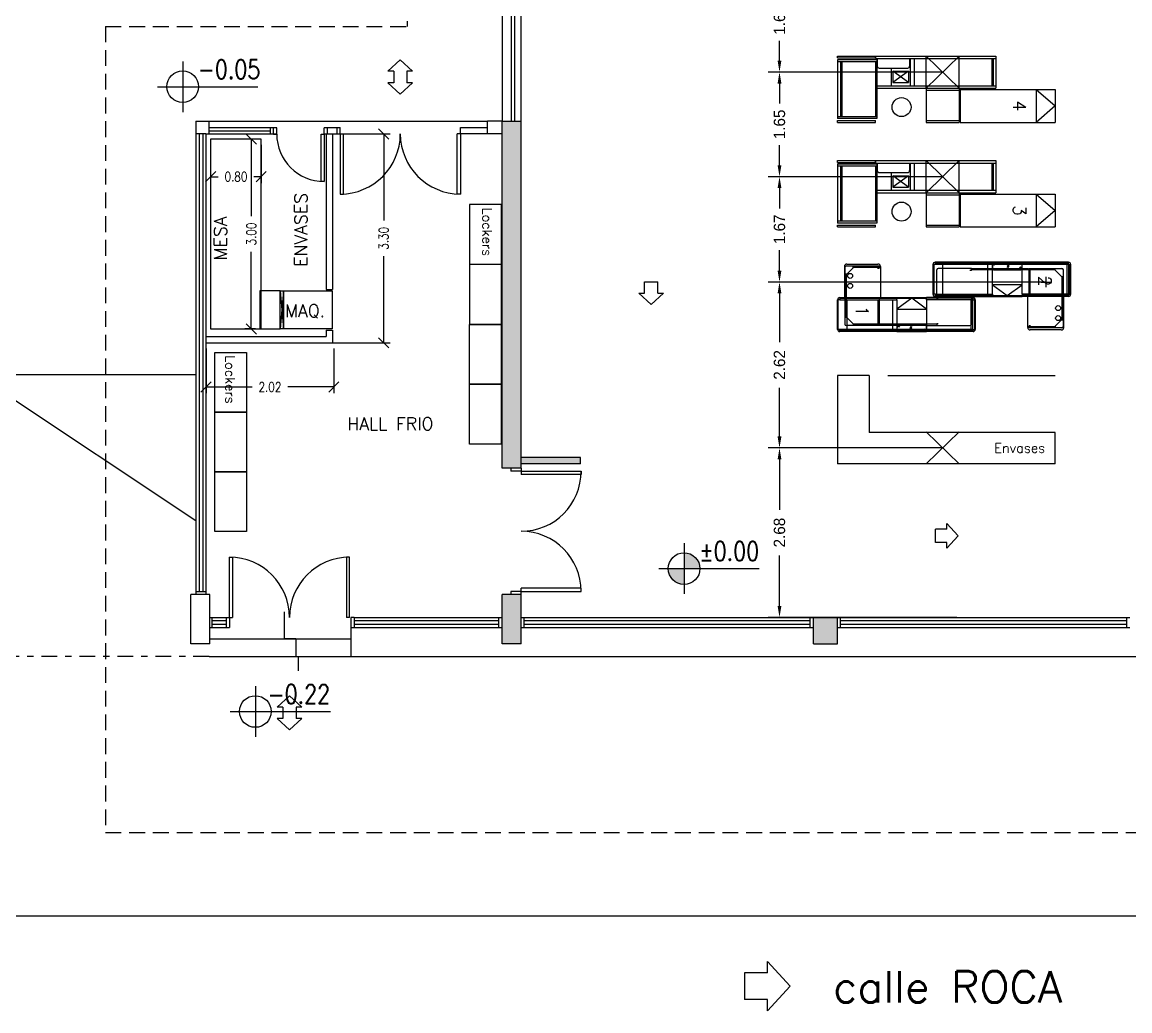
# Model space of a CAD drawing. Header units: metres. Extents: x 95 to 486, y 2972 to 3465.
# Drawn here: x 168.53 to 186.04, y 3353.89 to 3369.51 of the extents above; entities that cross this region are included whole.
import ezdxf

# ---------------------------------------------------------------- set-up
doc = ezdxf.new("R2010")
doc.units = ezdxf.units.M
doc.linetypes.add('DASHDOT2', pattern=[0.5, 0.25, -0.125, 0, -0.125])
doc.linetypes.add('HIDDEN', pattern=[0.375, 0.25, -0.125])
for name, color, linetype in [('0_HOJA-CARATULA', 7, 'Continuous'), ('0_LINEAS-MEDIANERAS', 1, 'DASHDOT2'), ('0_MUROS', 7, 'Continuous'), ('0_PUERTAS-VENTANAS', 3, 'Continuous'), ('C_COTAS', 5, 'Continuous'), ('E_CHECK-OUTS', 1, 'Continuous'), ('E_EQUIPAMIENTO', 1, 'Continuous'), ('I_ELECTRICIDAD', 10, 'Continuous'), ('T_TEXTOS', 3, 'Continuous'), ('T_TEXTOS-EQUIPAMIENTO', 5, 'Continuous')]:
    doc.layers.add(name, color=color, linetype=linetype)
doc.styles.add('ROMANS', font='romans.shx', dxfattribs={"width": 0.8, "height": 0.15})
doc.dimstyles.new('1EN100', dxfattribs={"dimtxt": 0.15, "dimasz": 0.16, "dimexe": 0.1, "dimexo": 0.09, "dimgap": 0.1, "dimtad": 0, "dimzin": 1, "dimdsep": 46, "dimtxsty": 'ROMANS', "dimblk1": 'OBLIQUE', "dimblk2": 'OBLIQUE', "dimsah": 1, "dimcen": -0.1, "dimclrd": 256, "dimclre": 256, "dimclrt": 256, "dimadec": 0, "dimazin": 0, "dimtfac": 1, "dimtofl": 0, "dimtmove": 1, "dimatfit": 3, "dimldrblk": 'DOT', "dimfxl": 0.1, "dimtolj": 1, "dimtzin": 0, "dimarcsym": 0})
doc.dimstyles.get("Standard").update_dxf_attribs({"dimtxt": 0.18, "dimasz": 0.18, "dimexe": 0.18, "dimexo": 0.0625, "dimgap": 0.09, "dimtad": 0, "dimzin": 0, "dimdsep": 46, "dimtxsty": 'Standard', "dimcen": 0.09, "dimadec": 0, "dimazin": 0, "dimtfac": 1, "dimtofl": 0, "dimtmove": 0, "dimatfit": 3, "dimfxl": 1, "dimtolj": 1, "dimtzin": 0, "dimarcsym": 0})

# ---------------------------------------------------------------- blocks, each defined once
blk = doc.blocks.new('*D311')
at = {"layer": 'C_COTAS', "color": 0, "lineweight": -2, "transparency": 16777216}
for p, q in [((183.079, 3370.373), (180.322, 3370.373)), ((180.502, 3370.193), (180.502, 3369.877)), ((180.502, 3368.901), (180.502, 3369.217)), ((183.079, 3368.721), (180.322, 3368.721))]:
    blk.add_line(p, q, dxfattribs=at)
at = {"layer": 'C_COTAS', "color": 0, "transparency": 16777216}
for points in [[(180.472, 3370.193), (180.532, 3370.193), (180.502, 3370.373)], [(180.472, 3368.901), (180.532, 3368.901), (180.502, 3368.721)]]:
    blk.add_solid(points, dxfattribs=at)
at = {"layer": 'DEFPOINTS', "color": 0, "transparency": 16777216}
for p in [(183.141, 3370.373), (180.502, 3368.721), (183.141, 3368.721)]:
    blk.add_point(p, dxfattribs=at)
at = {"layer": 'C_COTAS', "color": 0, "transparency": 16777216, "insert": (180.502, 3369.547), "char_height": 0.18, "attachment_point": 5, "rotation": 90}
blk.add_mtext('\\A1;1.65', dxfattribs=at)
blk = doc.blocks.new('*D314')
at = {"layer": 'C_COTAS', "color": 0, "lineweight": -2, "transparency": 16777216}
for p, q in [((183.079, 3368.721), (180.322, 3368.721)), ((180.502, 3368.541), (180.502, 3368.225)), ((180.502, 3367.249), (180.502, 3367.565)), ((183.079, 3367.069), (180.322, 3367.069))]:
    blk.add_line(p, q, dxfattribs=at)
at = {"layer": 'C_COTAS', "color": 0, "transparency": 16777216}
for points in [[(180.472, 3368.541), (180.532, 3368.541), (180.502, 3368.721)], [(180.472, 3367.249), (180.532, 3367.249), (180.502, 3367.069)]]:
    blk.add_solid(points, dxfattribs=at)
at = {"layer": 'DEFPOINTS', "color": 0, "transparency": 16777216}
for p in [(183.141, 3368.721), (180.502, 3367.069), (183.141, 3367.069)]:
    blk.add_point(p, dxfattribs=at)
at = {"layer": 'C_COTAS', "color": 0, "transparency": 16777216, "insert": (180.502, 3367.895), "char_height": 0.18, "attachment_point": 5, "rotation": 90}
blk.add_mtext('\\A1;1.65', dxfattribs=at)
blk = doc.blocks.new('*D315')
at = {"layer": 'C_COTAS', "color": 0, "lineweight": -2, "transparency": 16777216}
for p, q in [((183.079, 3367.069), (180.322, 3367.069)), ((180.502, 3366.889), (180.502, 3366.567)), ((180.502, 3365.584), (180.502, 3365.907)), ((184.717, 3365.404), (180.322, 3365.404))]:
    blk.add_line(p, q, dxfattribs=at)
at = {"layer": 'C_COTAS', "color": 0, "transparency": 16777216}
for points in [[(180.472, 3366.889), (180.532, 3366.889), (180.502, 3367.069)], [(180.472, 3365.584), (180.532, 3365.584), (180.502, 3365.404)]]:
    blk.add_solid(points, dxfattribs=at)
at = {"layer": 'DEFPOINTS', "color": 0, "transparency": 16777216}
for p in [(183.141, 3367.069), (180.502, 3365.404), (184.78, 3365.404)]:
    blk.add_point(p, dxfattribs=at)
at = {"layer": 'C_COTAS', "color": 0, "transparency": 16777216, "insert": (180.502, 3366.237), "char_height": 0.18, "attachment_point": 5, "rotation": 90}
blk.add_mtext('\\A1;1.67', dxfattribs=at)
blk = doc.blocks.new('*D316')
at = {"layer": 'C_COTAS', "color": 0, "lineweight": -2, "transparency": 16777216}
for p, q in [((183.079, 3365.404), (180.322, 3365.404)), ((180.502, 3365.224), (180.502, 3364.454)), ((180.502, 3362.963), (180.502, 3363.734)), ((183.079, 3362.783), (180.322, 3362.783))]:
    blk.add_line(p, q, dxfattribs=at)
at = {"layer": 'C_COTAS', "color": 0, "transparency": 16777216}
for points in [[(180.472, 3365.224), (180.532, 3365.224), (180.502, 3365.404)], [(180.472, 3362.963), (180.532, 3362.963), (180.502, 3362.783)]]:
    blk.add_solid(points, dxfattribs=at)
at = {"layer": 'DEFPOINTS', "color": 0, "transparency": 16777216}
for p in [(183.141, 3365.404), (180.502, 3362.783), (183.141, 3362.783)]:
    blk.add_point(p, dxfattribs=at)
at = {"layer": 'C_COTAS', "color": 0, "transparency": 16777216, "insert": (180.502, 3364.094), "char_height": 0.18, "attachment_point": 5, "rotation": 90}
blk.add_mtext('\\A1;2.62', dxfattribs=at)
blk = doc.blocks.new('*D317')
at = {"layer": 'C_COTAS', "color": 0, "lineweight": -2, "transparency": 16777216}
for p, q in [((183.079, 3362.783), (180.322, 3362.783)), ((180.502, 3362.603), (180.502, 3361.804)), ((180.502, 3360.284), (180.502, 3361.084)), ((183.303, 3360.104), (180.322, 3360.104))]:
    blk.add_line(p, q, dxfattribs=at)
at = {"layer": 'C_COTAS', "color": 0, "transparency": 16777216}
for points in [[(180.472, 3362.603), (180.532, 3362.603), (180.502, 3362.783)], [(180.472, 3360.284), (180.532, 3360.284), (180.502, 3360.104)]]:
    blk.add_solid(points, dxfattribs=at)
at = {"layer": 'DEFPOINTS', "color": 0, "transparency": 16777216}
for p in [(183.141, 3362.783), (180.502, 3360.104), (183.365, 3360.104)]:
    blk.add_point(p, dxfattribs=at)
at = {"layer": 'C_COTAS', "color": 0, "transparency": 16777216, "insert": (180.502, 3361.444), "char_height": 0.18, "attachment_point": 5, "rotation": 90}
blk.add_mtext('\\A1;2.68', dxfattribs=at)
blk = doc.blocks.new('_OBLIQUE')
at = {"color": 0, "linetype": 'ByBlock'}
blk.add_line((-0.5, -0.5), (0.5, 0.5), dxfattribs=at)
blk = doc.blocks.new('*D280')
at = {"layer": 'DEFPOINTS', "color": 0, "transparency": 16777216}
for p in [(171.512, 3367.662), (172.312, 3367.662), (172.312, 3367.069)]:
    blk.add_point(p, dxfattribs=at)
at = {"layer": 'E_EQUIPAMIENTO', "lineweight": -2, "transparency": 16777216}
for p, q in [((171.512, 3367.572), (171.512, 3366.969)), ((172.312, 3367.572), (172.312, 3366.969)), ((171.512, 3367.069), (171.63, 3367.069)), ((172.312, 3367.069), (172.195, 3367.069))]:
    blk.add_line(p, q, dxfattribs=at)
at = {"layer": 'E_EQUIPAMIENTO', "lineweight": -2, "transparency": 16777216, "xscale": 0.16, "yscale": 0.16, "zscale": 0.16, "rotation": 180}
blk.add_blockref('_OBLIQUE', (171.512, 3367.069), dxfattribs=at)
at = {"layer": 'E_EQUIPAMIENTO', "lineweight": -2, "transparency": 16777216, "xscale": 0.16, "yscale": 0.16, "zscale": 0.16}
blk.add_blockref('_OBLIQUE', (172.312, 3367.069), dxfattribs=at)
at = {"layer": 'E_EQUIPAMIENTO', "transparency": 16777216, "insert": (171.912, 3367.069), "char_height": 0.15, "attachment_point": 5, "style": 'ROMANS'}
blk.add_mtext('\\A1;0.80', dxfattribs=at)
blk = doc.blocks.new('_Dot')
at = {"color": 0, "linetype": 'ByBlock', "lineweight": -2}
blk.add_line((-0.5, 0), (-1, 0), dxfattribs=at)
at = {"color": 0, "linetype": 'ByBlock', "const_width": 0.5}
blk.add_lwpolyline([(-0.25, 0, 1), (0.25, 0, 1)], format="xyb", close=True, dxfattribs=at)
blk = doc.blocks.new('*D281')
at = {"layer": 'DEFPOINTS', "color": 0, "transparency": 16777216}
for p in [(172.312, 3367.662), (172.155, 3364.662), (172.312, 3364.662)]:
    blk.add_point(p, dxfattribs=at)
at = {"layer": 'E_EQUIPAMIENTO', "lineweight": -2, "transparency": 16777216}
for p, q in [((172.222, 3367.662), (172.055, 3367.662)), ((172.155, 3367.662), (172.155, 3366.445)), ((172.155, 3364.662), (172.155, 3365.879)), ((172.222, 3364.662), (172.055, 3364.662))]:
    blk.add_line(p, q, dxfattribs=at)
at = {"layer": 'E_EQUIPAMIENTO', "lineweight": -2, "transparency": 16777216, "xscale": 0.16, "yscale": 0.16, "zscale": 0.16}
for p, rotation in [((172.155, 3367.662), 90), ((172.155, 3364.662), 270)]:
    blk.add_blockref('_OBLIQUE', p, dxfattribs=dict(at, rotation=rotation))
at = {"layer": 'E_EQUIPAMIENTO', "transparency": 16777216, "insert": (172.155, 3366.162), "char_height": 0.15, "attachment_point": 5, "rotation": 90, "style": 'ROMANS'}
blk.add_mtext('\\A1;3.00', dxfattribs=at)
blk = doc.blocks.new('*D282')
at = {"layer": '0_HOJA-CARATULA', "lineweight": -2, "transparency": 16777216}
for p, q in [((171.439, 3364.354), (171.439, 3363.645)), ((173.46, 3364.354), (173.46, 3363.645)), ((171.439, 3363.745), (172.166, 3363.745)), ((173.46, 3363.745), (172.732, 3363.745))]:
    blk.add_line(p, q, dxfattribs=at)
at = {"layer": 'DEFPOINTS', "color": 0, "transparency": 16777216}
for p in [(171.439, 3364.444), (173.46, 3364.444), (173.46, 3363.745)]:
    blk.add_point(p, dxfattribs=at)
at = {"layer": '0_HOJA-CARATULA', "lineweight": -2, "transparency": 16777216, "xscale": 0.16, "yscale": 0.16, "zscale": 0.16, "rotation": 180}
blk.add_blockref('_OBLIQUE', (171.439, 3363.745), dxfattribs=at)
at = {"layer": '0_HOJA-CARATULA', "lineweight": -2, "transparency": 16777216, "xscale": 0.16, "yscale": 0.16, "zscale": 0.16}
blk.add_blockref('_OBLIQUE', (173.46, 3363.745), dxfattribs=at)
at = {"layer": '0_HOJA-CARATULA', "transparency": 16777216, "insert": (172.449, 3363.745), "char_height": 0.15, "attachment_point": 5, "style": 'ROMANS'}
blk.add_mtext('\\A1;2.02', dxfattribs=at)
blk = doc.blocks.new('*D283')
at = {"layer": '0_HOJA-CARATULA', "lineweight": -2, "transparency": 16777216}
for p, q in [((173.529, 3367.744), (174.347, 3367.744)), ((174.247, 3367.744), (174.247, 3366.377)), ((174.247, 3364.444), (174.247, 3365.812)), ((173.229, 3364.444), (174.347, 3364.444))]:
    blk.add_line(p, q, dxfattribs=at)
at = {"layer": 'DEFPOINTS', "color": 0, "transparency": 16777216}
for p in [(173.439, 3367.744), (173.139, 3364.444), (174.247, 3364.444)]:
    blk.add_point(p, dxfattribs=at)
at = {"layer": '0_HOJA-CARATULA', "lineweight": -2, "transparency": 16777216, "xscale": 0.16, "yscale": 0.16, "zscale": 0.16}
for p, rotation in [((174.247, 3367.744), 90), ((174.247, 3364.444), 270)]:
    blk.add_blockref('_OBLIQUE', p, dxfattribs=dict(at, rotation=rotation))
at = {"layer": '0_HOJA-CARATULA', "transparency": 16777216, "insert": (174.247, 3366.094), "char_height": 0.15, "attachment_point": 5, "rotation": 90, "style": 'ROMANS'}
blk.add_mtext('\\A1;3.30', dxfattribs=at)

msp = doc.modelspace()

# ---------------------------------------------------------------- hatches: boundary and pattern name
at = {"layer": '0_MUROS'}
for points in [[(176.4186, 3367.9445), (176.1186, 3367.9445), (176.1186, 3362.4645), (176.4186, 3362.4645)], [(177.3562, 3362.6284), (176.4186, 3362.6284), (176.4186, 3362.5284), (177.3562, 3362.5284)]]:
    msp.add_hatch(color=256, dxfattribs=at).paths.add_polyline_path(points)
h = msp.add_hatch(color=256, dxfattribs=at)
h.paths.add_polyline_path([(181.4186, 3360.1045), (181.0386, 3360.1045), (181.0386, 3359.6845), (181.4186, 3359.6845)])
h.paths.add_polyline_path([(176.4186, 3360.4645), (176.1186, 3360.4645), (176.1186, 3359.6845), (176.4186, 3359.6845)])
at = {"layer": 'C_COTAS'}
h = msp.add_hatch(color=2, dxfattribs=at)
h.paths.add_polyline_path([(178.9948, 3361.1254), (178.9948, 3360.8754), (179.2448, 3360.8754, 0.4142136)])
h.paths.add_polyline_path([(178.9948, 3360.8754), (178.7448, 3360.8754, 0.4142136), (178.9948, 3360.6254)])

# ---------------------------------------------------------------- linework, layer by layer
at = {"color": 3}
for p, q in [((180.6711, 3354.2752), (180.3111, 3354.6652)), ((180.3111, 3354.4852), (180.3111, 3354.6652)), ((180.3111, 3354.4852), (179.9511, 3354.4852)), ((179.9511, 3354.4852), (179.9511, 3354.0652)), ((180.6711, 3354.2752), (180.3111, 3353.8852)), ((180.3111, 3354.0652), (179.9511, 3354.0652)), ((180.3111, 3353.8852), (180.3111, 3354.0652))]:
    msp.add_line(p, q, dxfattribs=at)
at = {"layer": '0_HOJA-CARATULA'}
for p, q in [((173.3386, 3367.7445), (173.3386, 3365.2845)), ((173.4386, 3367.7445), (173.4386, 3365.2845)), ((173.3386, 3365.2845), (173.4386, 3365.2845)), ((173.3386, 3364.6445), (173.3386, 3364.5445)), ((173.3386, 3364.6445), (173.4386, 3364.6445)), ((173.4386, 3364.6445), (173.4386, 3364.4445)), ((171.4386, 3364.5445), (173.3386, 3364.5445)), ((171.4386, 3364.4445), (173.4386, 3364.4445))]:
    msp.add_line(p, q, dxfattribs=at)
at = {"layer": '0_LINEAS-MEDIANERAS'}
msp.add_line((171.4886, 3359.4845), (164.3286, 3359.4845), dxfattribs=at)
at = {"layer": '0_MUROS', "color": 2, "linetype": 'HIDDEN'}
for p, q in [((174.6186, 3407.7745), (174.6186, 3369.4445)), ((169.8505, 3369.4445), (174.6186, 3369.4445)), ((169.8505, 3369.4445), (169.8505, 3356.7045)), ((169.8505, 3356.7045), (216.3486, 3356.7045))]:
    msp.add_line(p, q, dxfattribs=at)
at = {"layer": '0_MUROS', "color": 3}
for p, q in [((174.5099, 3368.9141), (174.3149, 3368.7341)), ((174.5099, 3368.9141), (174.7049, 3368.7341)), ((174.4049, 3368.7341), (174.3149, 3368.7341)), ((174.4049, 3368.7341), (174.4049, 3368.5541)), ((174.7049, 3368.7341), (174.6149, 3368.7341)), ((174.6149, 3368.7341), (174.6149, 3368.5541)), ((174.4049, 3368.5541), (174.3149, 3368.5541)), ((174.5099, 3368.3741), (174.3149, 3368.5541)), ((174.5099, 3368.3741), (174.7049, 3368.5541)), ((174.7049, 3368.5541), (174.6149, 3368.5541)), ((178.368, 3365.4063), (178.578, 3365.4063)), ((178.368, 3365.2263), (178.368, 3365.4063)), ((178.578, 3365.2263), (178.578, 3365.4063)), ((178.473, 3365.0463), (178.278, 3365.2263)), ((178.278, 3365.2263), (178.368, 3365.2263)), ((178.473, 3365.0463), (178.668, 3365.2263)), ((178.578, 3365.2263), (178.668, 3365.2263)), ((164.3286, 3363.9445), (171.2786, 3363.9445)), ((167.8036, 3363.9445), (171.2786, 3361.6331)), ((182.9673, 3361.2896), (182.9673, 3361.4996)), ((183.1473, 3361.4996), (182.9673, 3361.4996)), ((183.1473, 3361.4996), (183.1473, 3361.5896)), ((183.3273, 3361.3946), (183.1473, 3361.5896)), ((183.3273, 3361.3946), (183.1473, 3361.1996)), ((183.1473, 3361.2896), (182.9673, 3361.2896)), ((183.1473, 3361.1996), (183.1473, 3361.2896)), ((172.7589, 3358.8658), (172.5639, 3358.6858)), ((172.7589, 3358.8658), (172.9539, 3358.6858)), ((172.6539, 3358.6858), (172.5639, 3358.6858)), ((172.6539, 3358.6858), (172.6539, 3358.5058)), ((172.9539, 3358.6858), (172.8639, 3358.6858)), ((172.8639, 3358.6858), (172.8639, 3358.5058)), ((172.6539, 3358.5058), (172.5639, 3358.5058)), ((172.7589, 3358.3258), (172.5639, 3358.5058)), ((172.7589, 3358.3258), (172.9539, 3358.5058)), ((172.9539, 3358.5058), (172.8639, 3358.5058))]:
    msp.add_line(p, q, dxfattribs=at)
at = {"layer": '0_MUROS'}
for p, q in [((176.1186, 3367.9445), (176.4186, 3367.9445)), ((176.1186, 3362.4645), (176.1186, 3367.9445)), ((176.4186, 3362.4645), (176.4186, 3367.9445)), ((177.3562, 3362.6284), (176.4186, 3362.6284)), ((177.3562, 3362.5284), (177.3562, 3362.6284)), ((176.4186, 3362.4645), (176.1186, 3362.4645)), ((177.3562, 3362.5284), (176.4186, 3362.5284)), ((171.4986, 3360.4645), (171.1986, 3360.4645)), ((171.1986, 3359.6845), (171.1986, 3360.4645)), ((171.4986, 3359.6845), (171.4986, 3360.4645)), ((176.1186, 3359.6845), (176.1186, 3360.4645)), ((176.4186, 3360.4645), (176.1186, 3360.4645)), ((176.4186, 3359.6845), (176.4186, 3360.4645)), ((172.68, 3359.7645), (172.68, 3360.1921)), ((176.4686, 3359.9445), (176.4686, 3360.1045)), ((180.9886, 3359.9445), (180.9886, 3360.1045)), ((181.0386, 3359.6845), (181.0386, 3360.1045)), ((181.0386, 3360.1045), (181.4186, 3360.1045)), ((181.4186, 3359.6845), (181.4186, 3360.1045)), ((181.4686, 3359.9445), (181.4686, 3360.1045)), ((185.9886, 3359.9445), (185.9886, 3360.1045)), ((172.86, 3359.7645), (172.68, 3359.7645)), ((172.86, 3359.7645), (172.86, 3359.4845)), ((171.4986, 3359.6845), (171.1986, 3359.6845)), ((176.4186, 3359.6845), (176.1186, 3359.6845)), ((181.0386, 3359.6845), (181.4186, 3359.6845)), ((172.86, 3359.4845), (172.895, 3359.4845)), ((172.895, 3359.4845), (172.895, 3359.2569))]:
    msp.add_line(p, q, dxfattribs=at)
at = {"layer": '0_MUROS', "color": 2}
for p, q in [((173.5599, 3366.7945), (173.6099, 3366.7945)), ((173.5599, 3366.7945), (173.6099, 3366.7945)), ((171.2786, 3360.5145), (171.4386, 3360.5145)), ((173.7286, 3360.1045), (173.7286, 3359.4845)), ((176.0686, 3359.9445), (176.0686, 3360.1045)), ((171.4886, 3359.7645), (173.7286, 3359.7645)), ((171.4886, 3359.4845), (211.1986, 3359.4845))]:
    msp.add_line(p, q, dxfattribs=at)
at = {"layer": '0_MUROS', "color": 4}
msp.add_line((137.9986, 3355.3845), (234.4086, 3355.3845), dxfattribs=at)
at = {"layer": '0_PUERTAS-VENTANAS'}
for p, q in [((176.1186, 3385.7545), (176.1186, 3367.9445)), ((176.2686, 3367.9445), (176.2686, 3385.7545)), ((176.3186, 3367.9445), (176.3186, 3385.7545)), ((176.4186, 3367.9445), (176.4186, 3385.8045)), ((171.2786, 3367.9445), (171.2786, 3360.4645)), ((171.2786, 3367.9445), (175.8886, 3367.9445)), ((171.4886, 3367.7445), (171.4886, 3367.9445)), ((171.4886, 3367.8445), (172.5565, 3367.8445)), ((171.4886, 3367.7945), (172.4565, 3367.7945)), ((172.4565, 3367.7431), (172.4565, 3367.8431)), ((172.5065, 3367.7431), (172.5065, 3367.8431)), ((172.5565, 3367.7431), (172.5565, 3367.8431)), ((173.3075, 3367.8445), (173.5599, 3367.8445)), ((173.3075, 3367.7431), (173.3075, 3367.8431)), ((173.3575, 3367.7431), (173.3575, 3367.8431)), ((173.5099, 3367.7445), (173.5099, 3367.8445)), ((173.5599, 3367.7445), (173.5599, 3367.8445)), ((175.4599, 3367.7445), (175.4599, 3367.8445)), ((175.4599, 3367.8445), (175.8886, 3367.8445)), ((175.8886, 3367.7445), (175.8886, 3367.9445)), ((176.1186, 3367.9445), (175.8886, 3367.9445)), ((171.4386, 3367.7445), (171.2786, 3367.7445)), ((171.3286, 3367.7445), (171.3286, 3360.5145)), ((171.3886, 3367.7445), (171.3886, 3360.5145)), ((171.4386, 3367.7445), (171.4386, 3360.4645)), ((171.4386, 3367.7445), (172.5565, 3367.7445)), ((172.5065, 3367.7431), (172.5565, 3367.7431)), ((173.3075, 3367.7445), (173.5099, 3367.7445)), ((173.5099, 3367.7445), (173.5599, 3367.7445)), ((173.5599, 3367.7445), (173.5599, 3366.7945)), ((173.5599, 3367.7445), (173.6099, 3367.7445)), ((173.6099, 3366.7945), (173.6099, 3367.7445)), ((175.4099, 3366.7945), (175.4099, 3367.7445)), ((175.4599, 3367.7445), (175.4099, 3367.7445)), ((175.4599, 3367.7445), (175.4599, 3366.7945)), ((175.8886, 3367.7445), (175.4599, 3367.7445)), ((176.1186, 3367.7445), (175.8886, 3367.7445)), ((175.4599, 3366.7945), (175.4099, 3366.7945)), ((176.2586, 3362.4645), (176.2586, 3362.4145)), ((176.4186, 3362.4145), (176.2586, 3362.4145)), ((176.4186, 3362.4645), (176.4186, 3362.4145)), ((176.4186, 3362.4145), (177.3686, 3362.4145)), ((176.4186, 3362.4145), (176.4186, 3362.3645)), ((177.3686, 3362.3645), (176.4186, 3362.3645)), ((177.3686, 3362.4145), (177.3686, 3362.3645)), ((171.8089, 3361.0545), (171.8589, 3361.0545)), ((171.8089, 3360.1045), (171.8089, 3361.0545)), ((171.8589, 3361.0545), (171.8589, 3360.1045)), ((173.7089, 3361.0545), (173.6589, 3361.0545)), ((173.6589, 3361.0545), (173.6589, 3360.1045)), ((173.7089, 3360.1045), (173.7089, 3361.0545)), ((176.4186, 3360.5145), (176.2586, 3360.5145)), ((176.2586, 3360.5145), (176.2586, 3360.4645)), ((177.3686, 3360.5645), (176.4186, 3360.5645)), ((176.4186, 3360.5145), (176.4186, 3360.5645)), ((176.4186, 3360.5145), (177.3686, 3360.5145)), ((176.4186, 3360.4645), (176.4186, 3360.5145)), ((177.3686, 3360.5145), (177.3686, 3360.5645)), ((171.4886, 3360.1045), (171.8089, 3360.1045)), ((171.5386, 3359.9445), (171.5386, 3360.1045)), ((171.7589, 3360.1045), (171.7589, 3359.9445)), ((171.8089, 3360.1045), (171.8089, 3359.9445)), ((171.8089, 3360.1045), (171.8589, 3360.1045)), ((173.7089, 3360.1045), (173.6589, 3360.1045)), ((173.7786, 3360.1045), (173.7286, 3360.1045)), ((173.7786, 3360.1045), (176.1186, 3360.1045)), ((173.7786, 3360.1045), (173.7786, 3359.9445)), ((176.4186, 3360.1045), (181.0386, 3360.1045)), ((181.4186, 3360.1045), (186.0386, 3360.1045)), ((171.4886, 3359.9445), (171.8089, 3359.9445)), ((171.5386, 3360.0545), (171.7589, 3360.0545)), ((171.5386, 3359.9945), (171.7589, 3359.9945)), ((173.7286, 3359.9445), (176.1186, 3359.9445)), ((173.7786, 3360.0545), (176.0686, 3360.0545)), ((173.7786, 3359.9945), (176.0686, 3359.9945)), ((176.4186, 3359.9445), (181.0386, 3359.9445)), ((176.4686, 3360.0545), (180.9886, 3360.0545)), ((176.4686, 3359.9945), (180.9886, 3359.9945)), ((181.4186, 3359.9445), (186.0386, 3359.9445)), ((181.4686, 3360.0545), (185.9886, 3360.0545)), ((181.4686, 3359.9945), (185.9886, 3359.9945))]:
    msp.add_line(p, q, dxfattribs=at)
msp.add_lwpolyline([(173.2575, 3367.7431), (173.3075, 3367.7431), (173.3075, 3366.9931), (173.2575, 3366.9931)], close=True, dxfattribs=at)
at = {"layer": '0_PUERTAS-VENTANAS', "color": 5}
for centre, radius, start, end in [((173.3075, 3367.7431), 0.751, 180, 270), ((173.5599, 3367.7445), 0.95, 270, 0), ((175.4599, 3367.7445), 0.95, 180, 270), ((176.4186, 3362.4145), 0.95, 270, 0), ((176.4186, 3360.5145), 0.95, 0, 90), ((171.8089, 3360.1045), 0.95, 0, 90), ((173.7089, 3360.1045), 0.95, 90, 180)]:
    msp.add_arc(centre, radius, start, end, dxfattribs=at)
at = {"layer": 'C_COTAS', "color": 3}
for p, q in [((171.0713, 3368.8906), (171.0713, 3368.0906)), ((170.6713, 3368.4906), (172.2596, 3368.4906)), ((178.9948, 3361.2754), (178.9948, 3360.4754)), ((178.5948, 3360.8754), (180.1831, 3360.8754)), ((172.2199, 3359.0162), (172.2199, 3358.2162)), ((171.8199, 3358.6162), (173.4083, 3358.6162))]:
    msp.add_line(p, q, dxfattribs=at)
for centre in [(171.0713, 3368.4906), (178.9948, 3360.8754), (172.2199, 3358.6162)]:
    msp.add_circle(centre, 0.25, dxfattribs=at)
at = {"layer": 'E_CHECK-OUTS'}
for p, q in [((182.0376, 3368.9161), (181.4186, 3368.9161)), ((181.4186, 3368.9161), (181.4186, 3367.9861)), ((182.0176, 3368.9761), (183.9186, 3368.9761)), ((182.0176, 3368.9761), (182.0176, 3368.9361)), ((182.0376, 3368.9361), (182.0376, 3367.9861)), ((183.9186, 3368.9761), (183.9186, 3368.4661)), ((182.0376, 3368.4661), (183.9186, 3368.4661)), ((182.8176, 3368.4661), (182.8176, 3367.9261)), ((183.3396, 3368.4661), (183.3396, 3367.9261)), ((183.3596, 3368.4461), (184.5596, 3368.4461)), ((183.3596, 3368.4461), (183.3596, 3367.9261)), ((184.5596, 3368.4461), (184.5596, 3367.9261)), ((184.5596, 3368.4461), (184.8596, 3368.1861)), ((184.8596, 3368.1861), (184.5596, 3367.9261)), ((182.0376, 3367.9861), (181.4186, 3367.9861)), ((182.8176, 3367.9261), (183.3396, 3367.9261)), ((183.3596, 3367.9261), (184.5596, 3367.9261)), ((182.0376, 3367.2643), (181.4186, 3367.2643)), ((181.4186, 3367.2643), (181.4186, 3366.3343)), ((182.0176, 3367.3243), (183.9186, 3367.3243)), ((182.0176, 3367.3243), (182.0176, 3367.2843)), ((182.0376, 3367.2843), (182.0376, 3366.3343)), ((183.9186, 3367.3243), (183.9186, 3366.8143)), ((182.0376, 3366.8143), (183.9186, 3366.8143)), ((182.8176, 3366.8143), (182.8176, 3366.2743)), ((183.3396, 3366.8143), (183.3396, 3366.2743)), ((183.3596, 3366.7943), (184.5596, 3366.7943)), ((183.3596, 3366.7943), (183.3596, 3366.2743)), ((184.5596, 3366.7943), (184.5596, 3366.2743)), ((184.5596, 3366.7943), (184.8596, 3366.5343)), ((184.8596, 3366.5343), (184.5596, 3366.2743)), ((182.0376, 3366.3343), (181.4186, 3366.3343)), ((182.8176, 3366.2743), (183.3396, 3366.2743)), ((183.3596, 3366.2743), (184.5596, 3366.2743)), ((181.5676, 3365.6875), (182.0576, 3365.6875)), ((185.0696, 3365.7155), (182.9636, 3365.7155)), ((182.9666, 3365.7045), (182.9666, 3365.7155)), ((185.0666, 3365.7045), (182.9666, 3365.7045)), ((182.9666, 3365.7045), (182.9666, 3365.6795)), ((183.8765, 3365.6706), (183.9109, 3365.7086)), ((183.8783, 3365.6896), (183.8949, 3365.7067)), ((183.8931, 3365.6718), (183.9096, 3365.6908)), ((185.0666, 3365.7045), (185.0666, 3365.7155)), ((185.0666, 3365.6795), (185.0666, 3365.7045)), ((181.5276, 3365.6475), (181.5276, 3365.1575)), ((181.5346, 3365.6325), (181.5346, 3364.7405)), ((181.5646, 3365.5275), (181.5346, 3365.5275)), ((181.5546, 3365.5275), (181.5546, 3364.8455)), ((181.5596, 3365.6575), (182.0776, 3365.6575)), ((181.5646, 3365.5275), (181.6667, 3365.6275)), ((181.6667, 3365.6275), (181.6667, 3365.6575)), ((181.6667, 3365.6375), (182.0776, 3365.6375)), ((182.0526, 3365.6255), (182.0776, 3365.6255)), ((182.0776, 3365.6575), (182.0776, 3365.6255)), ((182.0976, 3365.6475), (182.0976, 3365.1575)), ((182.9666, 3365.6795), (182.9276, 3365.6795)), ((182.9276, 3365.6795), (182.9276, 3365.2135)), ((182.9386, 3365.6795), (182.9386, 3365.2135)), ((185.0666, 3365.6795), (182.9666, 3365.6795)), ((182.9866, 3365.1775), (182.9866, 3365.5945)), ((183.5366, 3365.6195), (183.0116, 3365.6195)), ((183.0786, 3365.6795), (183.0786, 3365.2135)), ((183.5366, 3365.5875), (183.5116, 3365.5875)), ((183.5366, 3365.6195), (184.4366, 3365.6195)), ((183.5366, 3365.5875), (183.5366, 3365.6195)), ((183.5366, 3365.5995), (184.4366, 3365.5995)), ((183.7966, 3365.2135), (183.7966, 3365.6795)), ((183.8666, 3365.2135), (183.8666, 3365.6795)), ((184.0992, 3365.6344), (184.1335, 3365.6724)), ((184.101, 3365.6534), (184.1176, 3365.6706)), ((184.1157, 3365.6356), (184.1323, 3365.6546)), ((184.2924, 3365.6068), (184.3268, 3365.6448)), ((184.2943, 3365.6258), (184.3108, 3365.643)), ((184.309, 3365.608), (184.3256, 3365.627)), ((184.3366, 3365.2135), (184.3366, 3365.6795)), ((184.4456, 3365.6195), (184.9636, 3365.6195)), ((184.4456, 3365.5875), (184.4456, 3365.6195)), ((184.4456, 3365.5995), (184.8565, 3365.5995)), ((184.4456, 3365.2205), (184.4456, 3365.5875)), ((184.4456, 3365.5875), (184.4706, 3365.5875)), ((184.4656, 3365.2205), (184.4656, 3365.5875)), ((184.8565, 3365.5895), (184.8565, 3365.6195)), ((184.9586, 3365.4895), (184.8565, 3365.5895)), ((184.9886, 3364.7025), (184.9886, 3365.5945)), ((185.0416, 3365.6795), (185.0416, 3365.2135)), ((185.0666, 3365.6795), (185.0666, 3365.2135)), ((185.0666, 3365.6795), (185.1056, 3365.6795)), ((185.0946, 3365.2135), (185.0946, 3365.6795)), ((185.1056, 3365.2135), (185.1056, 3365.6795)), ((183.8666, 3365.3585), (184.1016, 3365.1885)), ((184.3366, 3365.3585), (183.8666, 3365.3585)), ((184.1016, 3365.1885), (184.3366, 3365.3585)), ((184.6362, 3365.404), (184.7979, 3365.404)), ((184.7171, 3365.3232), (184.7171, 3365.4848)), ((184.9586, 3365.4895), (184.9886, 3365.4895)), ((184.9686, 3364.8075), (184.9686, 3365.4895)), ((182.9666, 3365.2135), (182.9276, 3365.2135)), ((182.9636, 3365.1775), (184.3366, 3365.1775)), ((182.9666, 3365.2135), (183.8666, 3365.2135)), ((182.9666, 3365.1885), (182.9666, 3365.2135)), ((182.9666, 3365.1885), (184.3366, 3365.1885)), ((182.9666, 3365.1885), (182.9666, 3365.1775)), ((183.5166, 3365.1775), (183.8666, 3365.1775)), ((183.8416, 3365.2095), (183.8666, 3365.2095)), ((183.8666, 3365.2135), (183.8666, 3365.1885)), ((183.8666, 3365.1775), (183.8666, 3365.2095)), ((184.3366, 3365.2135), (184.3366, 3365.1885)), ((185.0666, 3365.2135), (184.3366, 3365.2135)), ((185.0666, 3365.1885), (184.3366, 3365.1885)), ((185.0696, 3365.1775), (184.3366, 3365.1775)), ((184.4256, 3364.6875), (184.4256, 3365.1775)), ((184.4456, 3365.1885), (184.4456, 3365.2205)), ((184.4706, 3365.2205), (184.4456, 3365.2205)), ((184.9956, 3364.6875), (184.9956, 3365.1775)), ((185.0666, 3365.2135), (185.1056, 3365.2135)), ((185.0666, 3365.1885), (185.0666, 3365.2135)), ((185.0666, 3365.1885), (185.0666, 3365.1775)), ((181.4576, 3365.1215), (181.4186, 3365.1215)), ((181.4186, 3364.6555), (181.4186, 3365.1215)), ((181.4296, 3364.6555), (181.4296, 3365.1215)), ((181.4546, 3365.1575), (182.8276, 3365.1575)), ((181.4576, 3365.1465), (181.4576, 3365.1575)), ((181.4576, 3365.1465), (182.8276, 3365.1465)), ((181.4576, 3365.1465), (181.4576, 3365.1215)), ((181.4576, 3365.1215), (182.3576, 3365.1215)), ((181.5696, 3364.6555), (181.5696, 3365.1215)), ((182.0526, 3365.1145), (182.0776, 3365.1145)), ((182.0576, 3365.1145), (182.0576, 3364.7475)), ((182.0776, 3365.1465), (182.0776, 3365.1145)), ((182.0776, 3365.1145), (182.0776, 3364.7475)), ((182.2876, 3365.1215), (182.2876, 3364.6555)), ((182.3576, 3365.1215), (182.3576, 3365.1465)), ((182.5926, 3365.1465), (182.3576, 3364.9765)), ((182.3576, 3365.1215), (182.3576, 3364.6555)), ((182.8276, 3364.9765), (182.5926, 3365.1465)), ((183.5366, 3365.1575), (182.8276, 3365.1575)), ((183.5606, 3365.1575), (182.8276, 3365.1575)), ((182.8276, 3365.1215), (182.8276, 3365.1465)), ((183.5576, 3365.1465), (182.8276, 3365.1465)), ((183.5576, 3365.1215), (182.8276, 3365.1215)), ((182.8276, 3365.1215), (182.8276, 3364.6555)), ((182.9866, 3365.1575), (182.9866, 3365.1255)), ((183.0116, 3365.1255), (182.9866, 3365.1255)), ((183.5326, 3364.6555), (183.5326, 3365.1215)), ((183.5366, 3365.1575), (183.5366, 3364.7405)), ((183.5576, 3365.1465), (183.5576, 3365.1575)), ((183.5576, 3365.1465), (183.5576, 3365.1215)), ((183.5576, 3365.1215), (183.5966, 3365.1215)), ((183.5576, 3364.6555), (183.5576, 3365.1215)), ((183.5856, 3365.1215), (183.5856, 3364.6555)), ((183.5966, 3365.1215), (183.5966, 3364.6555)), ((181.5646, 3364.8455), (181.5346, 3364.8455)), ((181.5646, 3364.8455), (181.6667, 3364.7455)), ((182.3576, 3364.9765), (182.8276, 3364.9765)), ((181.4186, 3364.6555), (182.6186, 3364.6555)), ((181.4576, 3364.6555), (181.4186, 3364.6555)), ((183.5576, 3364.6555), (181.4576, 3364.6555)), ((181.4576, 3364.6305), (181.4576, 3364.6555)), ((182.0776, 3364.7155), (181.5596, 3364.7155)), ((181.6667, 3364.7455), (181.6667, 3364.7155)), ((182.0776, 3364.7355), (181.6667, 3364.7355)), ((182.0776, 3364.7475), (182.0526, 3364.7475)), ((182.0776, 3364.7475), (182.0776, 3364.7155)), ((182.9866, 3364.7355), (182.0776, 3364.7355)), ((182.8276, 3364.7155), (182.0776, 3364.7155)), ((182.4018, 3364.7282), (182.3674, 3364.6902)), ((182.3852, 3364.727), (182.3686, 3364.708)), ((182.3999, 3364.7092), (182.3834, 3364.692)), ((182.595, 3364.7006), (182.5606, 3364.6626)), ((182.5784, 3364.6994), (182.5619, 3364.6804)), ((182.5932, 3364.6816), (182.5766, 3364.6644)), ((182.8177, 3364.6644), (182.7833, 3364.6264)), ((182.8011, 3364.6632), (182.7846, 3364.6442)), ((182.8159, 3364.6454), (182.7993, 3364.6283)), ((182.8276, 3364.7155), (183.5116, 3364.7155)), ((182.9866, 3364.7475), (183.0116, 3364.7475)), ((182.9866, 3364.7475), (182.9866, 3364.7155)), ((183.5576, 3364.6555), (183.5966, 3364.6555)), ((183.5576, 3364.6555), (183.5576, 3364.6305)), ((184.4456, 3364.6775), (184.4456, 3364.7095)), ((184.4706, 3364.7095), (184.4456, 3364.7095)), ((184.8565, 3364.6975), (184.4456, 3364.6975)), ((184.9636, 3364.6775), (184.4456, 3364.6775)), ((184.9556, 3364.6475), (184.4656, 3364.6475)), ((184.9586, 3364.8075), (184.8565, 3364.7075)), ((184.8565, 3364.7075), (184.8565, 3364.6775)), ((184.9586, 3364.8075), (184.9886, 3364.8075)), ((183.5606, 3364.6195), (181.4546, 3364.6195)), ((183.5576, 3364.6305), (181.4576, 3364.6305)), ((181.4576, 3364.6305), (181.4576, 3364.6195)), ((183.5576, 3364.6305), (183.5576, 3364.6195))]:
    msp.add_line(p, q, dxfattribs=at)
at = {"layer": 'E_CHECK-OUTS', "color": 2}
for p, q in [((182.0376, 3368.8861), (181.4186, 3368.8861)), ((181.4676, 3368.8861), (181.4676, 3368.0161)), ((181.4876, 3368.8861), (181.4876, 3368.0161)), ((182.0176, 3368.9361), (183.9186, 3368.9361)), ((182.0176, 3368.8861), (182.0176, 3368.0161)), ((182.0476, 3368.9361), (182.0476, 3368.8161)), ((182.5576, 3368.9361), (182.5576, 3368.8161)), ((182.5676, 3368.9361), (182.5676, 3368.5061)), ((182.6276, 3368.9361), (182.6276, 3368.5061)), ((183.8586, 3368.9361), (183.8586, 3368.5061)), ((183.8786, 3368.9361), (183.8786, 3368.5061)), ((182.0776, 3368.7861), (182.5276, 3368.7861)), ((182.2676, 3368.7861), (182.2676, 3368.5061)), ((182.295, 3368.7361), (182.5411, 3368.7361)), ((182.5411, 3368.7361), (182.295, 3368.5561)), ((182.5411, 3368.5561), (182.295, 3368.7361)), ((182.295, 3368.7361), (182.295, 3368.5561)), ((182.5411, 3368.7361), (182.5411, 3368.5561)), ((182.0376, 3368.5061), (183.9186, 3368.5061)), ((182.295, 3368.5561), (182.5411, 3368.5561)), ((182.8176, 3368.4361), (183.3396, 3368.4361)), ((184.5596, 3368.4461), (184.8596, 3368.4461)), ((184.8596, 3368.4461), (184.8596, 3367.9261)), ((182.0376, 3368.0161), (181.4186, 3368.0161)), ((182.8176, 3367.9561), (183.3396, 3367.9561)), ((184.5596, 3367.9261), (184.8596, 3367.9261)), ((182.0176, 3367.2843), (183.9186, 3367.2843)), ((182.0476, 3367.2843), (182.0476, 3367.1643)), ((182.5576, 3367.2843), (182.5576, 3367.1643)), ((182.5676, 3367.2843), (182.5676, 3366.8543)), ((182.6276, 3367.2843), (182.6276, 3366.8543)), ((183.8586, 3367.2843), (183.8586, 3366.8543)), ((183.8786, 3367.2843), (183.8786, 3366.8543)), ((182.0376, 3367.2343), (181.4186, 3367.2343)), ((181.4676, 3367.2343), (181.4676, 3366.3643)), ((181.4876, 3367.2343), (181.4876, 3366.3643)), ((182.0176, 3367.2343), (182.0176, 3366.3643)), ((182.0776, 3367.1343), (182.5276, 3367.1343)), ((182.2676, 3367.1343), (182.2676, 3366.8543)), ((182.295, 3367.0843), (182.5411, 3367.0843)), ((182.5411, 3367.0843), (182.295, 3366.9043)), ((182.5411, 3366.9043), (182.295, 3367.0843)), ((182.295, 3367.0843), (182.295, 3366.9043)), ((182.5411, 3367.0843), (182.5411, 3366.9043)), ((182.0376, 3366.8543), (183.9186, 3366.8543)), ((182.295, 3366.9043), (182.5411, 3366.9043)), ((182.8176, 3366.7843), (183.3396, 3366.7843)), ((184.5596, 3366.7943), (184.8596, 3366.7943)), ((184.8596, 3366.7943), (184.8596, 3366.2743)), ((182.0376, 3366.3643), (181.4186, 3366.3643)), ((182.8176, 3366.3043), (183.3396, 3366.3043)), ((184.5596, 3366.2743), (184.8596, 3366.2743))]:
    msp.add_line(p, q, dxfattribs=at)
at = {"layer": 'E_CHECK-OUTS'}
for points in [[(184.3366, 3365.7155), (183.8666, 3365.7155), (183.8666, 3365.6255, 0.4142136), (183.8966, 3365.5955), (184.3066, 3365.5955, 0.4142136), (184.3366, 3365.6255)], [(182.3576, 3364.6195), (182.8276, 3364.6195), (182.8276, 3364.7095, 0.4142136), (182.7976, 3364.7395), (182.3876, 3364.7395, 0.4142136), (182.3576, 3364.7095)]]:
    msp.add_lwpolyline(points, format="xyb", close=True, dxfattribs=at)
for centre, radius in [((182.4311, 3368.1687), 0.15), ((182.4311, 3366.5169), 0.15), ((181.6176, 3365.5015), 0.0395), ((181.6176, 3365.3435), 0.0395), ((184.9056, 3364.9915), 0.0395), ((184.9056, 3364.8335), 0.0395)]:
    msp.add_circle(centre, radius, dxfattribs=at)
at = {"layer": 'E_CHECK-OUTS', "color": 2}
for centre, start, end in [((182.0776, 3368.8161), 180, 270), ((182.5276, 3368.8161), 270, 0), ((182.0776, 3367.1643), 180, 270), ((182.5276, 3367.1643), 270, 0)]:
    msp.add_arc(centre, 0.03, start, end, dxfattribs=at)
at = {"layer": 'E_CHECK-OUTS'}
for centre, radius, start, end in [((181.5676, 3365.6475), 0.04, 90, 180), ((182.0576, 3365.6475), 0.04, 0, 90), ((182.9636, 3365.6795), 0.036, 90, 180), ((185.0696, 3365.6795), 0.036, 0, 90), ((181.5596, 3365.6325), 0.025, 90, 180), ((183.0116, 3365.5945), 0.025, 90, 180), ((184.9636, 3365.5945), 0.025, 0, 90), ((182.9636, 3365.2135), 0.036, 180, 270), ((185.0696, 3365.2135), 0.036, 270, 0), ((181.4546, 3365.1215), 0.036, 90, 180), ((183.5606, 3365.1215), 0.036, 0, 90), ((181.4546, 3364.6555), 0.036, 180, 270), ((181.5596, 3364.7405), 0.025, 180, 270), ((183.5116, 3364.7405), 0.025, 270, 0), ((183.5606, 3364.6555), 0.036, 270, 0), ((184.4656, 3364.6875), 0.04, 180, 270), ((184.9556, 3364.6875), 0.04, 270, 0), ((184.9636, 3364.7025), 0.025, 270, 0)]:
    msp.add_arc(centre, radius, start, end, dxfattribs=at)
at = {"layer": 'E_EQUIPAMIENTO'}
for p, q in [((181.4186, 3368.9461), (181.4186, 3368.9761)), ((181.4186, 3368.9761), (182.0186, 3368.9761)), ((181.4186, 3368.9461), (182.0186, 3368.9461)), ((182.0186, 3368.9461), (182.0186, 3368.9761)), ((181.4186, 3367.9261), (181.4186, 3367.9561)), ((181.4186, 3367.9561), (182.0186, 3367.9561)), ((181.4186, 3367.9261), (182.0186, 3367.9261)), ((182.0186, 3367.9261), (182.0186, 3367.9561)), ((181.4186, 3367.2943), (181.4186, 3367.3243)), ((181.4186, 3367.3243), (182.0186, 3367.3243)), ((181.4186, 3367.2943), (182.0186, 3367.2943)), ((182.0186, 3367.2943), (182.0186, 3367.3243)), ((176.1023, 3366.6318), (175.6023, 3366.6318)), ((175.6023, 3366.6318), (175.6023, 3364.7318)), ((176.1023, 3366.6318), (176.1023, 3364.7318)), ((181.4186, 3366.2743), (181.4186, 3366.3043)), ((181.4186, 3366.3043), (182.0186, 3366.3043)), ((181.4186, 3366.2743), (182.0186, 3366.2743)), ((182.0186, 3366.2743), (182.0186, 3366.3043)), ((176.1023, 3365.6818), (175.6023, 3365.6818)), ((172.6625, 3365.2622), (172.6125, 3364.6622)), ((172.6125, 3365.2622), (172.6625, 3364.6622)), ((176.1023, 3364.7318), (175.6023, 3364.7318)), ((181.4186, 3363.9284), (181.4186, 3362.5284)), ((181.9186, 3363.9284), (181.4186, 3363.9284)), ((181.9186, 3363.9284), (181.9186, 3363.0284)), ((182.2116, 3363.9284), (184.8596, 3363.9284)), ((184.8596, 3363.0284), (181.9186, 3363.0284)), ((184.8596, 3362.5284), (184.8596, 3363.0284)), ((184.8596, 3362.5284), (181.4186, 3362.5284))]:
    msp.add_line(p, q, dxfattribs=at)
for points in [[(171.5125, 3364.6622), (172.3125, 3364.6622), (172.3125, 3367.6622), (171.5125, 3367.6622)], [(172.6125, 3365.2622), (172.2912, 3365.2622), (172.2912, 3364.6622), (172.6125, 3364.6622)], [(172.6125, 3365.2622), (172.6625, 3365.2622), (172.6625, 3364.6622), (172.6125, 3364.6622)], [(172.6625, 3365.2622), (173.4325, 3365.2622), (173.4325, 3364.6622), (172.6625, 3364.6622)], [(175.6023, 3364.7318), (176.1023, 3364.7318), (176.1023, 3363.7875), (175.6023, 3363.7875)], [(171.5776, 3364.2917), (172.0776, 3364.2917), (172.0776, 3363.3474), (171.5776, 3363.3474)], [(175.6023, 3363.7875), (176.1023, 3363.7875), (176.1023, 3362.8432), (175.6023, 3362.8432)], [(171.5776, 3363.3474), (172.0776, 3363.3474), (172.0776, 3362.4031), (171.5776, 3362.4031)], [(171.5776, 3362.4031), (172.0776, 3362.4031), (172.0776, 3361.4588), (171.5776, 3361.4588)]]:
    msp.add_lwpolyline(points, close=True, dxfattribs=at)
at = {"layer": 'I_ELECTRICIDAD'}
for p, q in [((182.8176, 3368.9761), (183.3396, 3368.4661)), ((183.3396, 3368.9761), (182.8176, 3368.4661)), ((182.8176, 3368.4661), (182.8176, 3368.9761)), ((183.3396, 3368.4661), (183.3396, 3368.9761)), ((182.8176, 3367.3243), (183.3396, 3366.8143)), ((183.3396, 3367.3243), (182.8176, 3366.8143)), ((182.8176, 3366.8143), (182.8176, 3367.3243)), ((183.3396, 3366.8143), (183.3396, 3367.3243)), ((183.3396, 3363.0384), (182.8176, 3362.5284)), ((182.8176, 3363.0384), (183.3396, 3362.5284))]:
    msp.add_line(p, q, dxfattribs=at)

# ---------------------------------------------------------------- texts
at = {"color": 3, "style": 'ROMANS'}
msp.add_text('calle ROCA', height=0.5, dxfattribs=at).set_placement((181.3498, 3354.0148))
at = {"layer": 'C_COTAS', "color": 3, "style": 'ROMANS', "width": 0.8}
for s, p in [('-0.05', (171.3109, 3368.616)), ('%%p0.00', (179.2344, 3361.0008)), ('-0.22', (172.4139, 3358.7416))]:
    msp.add_text(s, height=0.3, dxfattribs=at).set_placement(p)
at = {"layer": 'T_TEXTOS', "style": 'ROMANS'}
for s, p in [('ENVASES', (173.0385, 3365.6466)), ('MESA', (171.7661, 3365.7477))]:
    msp.add_text(s, height=0.2, rotation=90, dxfattribs=at).set_placement(p)
for s, p in [('MAQ.', (172.6878, 3364.8497)), ('HALL FRIO', (173.6704, 3363.064))]:
    msp.add_text(s, height=0.2, dxfattribs=at).set_placement(p)
at = {"layer": 'T_TEXTOS-EQUIPAMIENTO', "style": 'ROMANS'}
for s, height, p in [('4', 0.2, (184.196, 3368.2721)), ('3', 0.2, (184.196, 3366.6203)), ('Lockers', 0.15, (175.8068, 3366.5786, -3)), ('2', 0.2, (184.5942, 3365.5068)), ('1', 0.2, (181.7075, 3365.0335)), ('Lockers', 0.15, (171.7457, 3364.2478))]:
    msp.add_text(s, height=height, rotation=270, dxfattribs=at).set_placement(p)
msp.add_text('Envases', height=0.15, dxfattribs=at).set_placement((183.8958, 3362.7057))

# ---------------------------------------------------------------- dimensions: what is measured, and where the dimension line sits
at = {"layer": '0_HOJA-CARATULA'}
dim = msp.add_linear_dim(base=(174.2469, 3364.4445), p1=(173.4386, 3367.7445), p2=(173.1386, 3364.4445), angle=90, dimstyle='1EN100', dxfattribs=at)
dim.commit()
dim.dimension.update_dxf_attribs({"geometry": '*D283', "text_midpoint": (174.2469, 3366.0945)})
dim = msp.add_linear_dim(base=(173.4599, 3363.7448), p1=(171.4386, 3364.4445), p2=(173.4599, 3364.4445), dimstyle='1EN100', dxfattribs=at)
dim.commit()
dim.dimension.update_dxf_attribs({"geometry": '*D282', "text_midpoint": (172.4492, 3363.7448)})
at = {"layer": 'C_COTAS'}
for base, p1, p2, picture, middle in [((180.5021, 3368.7211), (183.1411, 3370.373), (183.1411, 3368.7211), '*D311', (180.5021, 3369.5471)), ((180.5021, 3367.0693), (183.1411, 3368.7211), (183.1411, 3367.0693), '*D314', (180.5021, 3367.8952)), ((180.5021, 3365.404), (183.1411, 3367.0693), (184.7796, 3365.404), '*D315', (180.5021, 3366.2367)), ((180.5021, 3362.7834), (183.1411, 3365.404), (183.1411, 3362.7834), '*D316', (180.5021, 3364.0937)), ((180.5021, 3360.1045), (183.1411, 3362.7834), (183.3651, 3360.1045), '*D317', (180.5021, 3361.4439))]:
    dim = msp.add_linear_dim(base=base, p1=p1, p2=p2, angle=270, dimstyle='Standard', dxfattribs=at)
    dim.commit()
    dim.dimension.update_dxf_attribs({"geometry": picture, "text_midpoint": middle})
at = {"layer": 'E_EQUIPAMIENTO'}
dim = msp.add_linear_dim(base=(172.3125, 3367.0687), p1=(171.5125, 3367.6622), p2=(172.3125, 3367.6622), dimstyle='1EN100', dxfattribs=at)
dim.commit()
dim.dimension.update_dxf_attribs({"geometry": '*D280', "text_midpoint": (171.9125, 3367.0687)})
dim = msp.add_linear_dim(base=(172.1545, 3364.6622), p1=(172.3125, 3367.6622), p2=(172.3125, 3364.6622), angle=90, dimstyle='1EN100', dxfattribs=at)
dim.commit()
dim.dimension.update_dxf_attribs({"geometry": '*D281', "text_midpoint": (172.1545, 3366.1622)})

doc.saveas('drawing.dxf')
